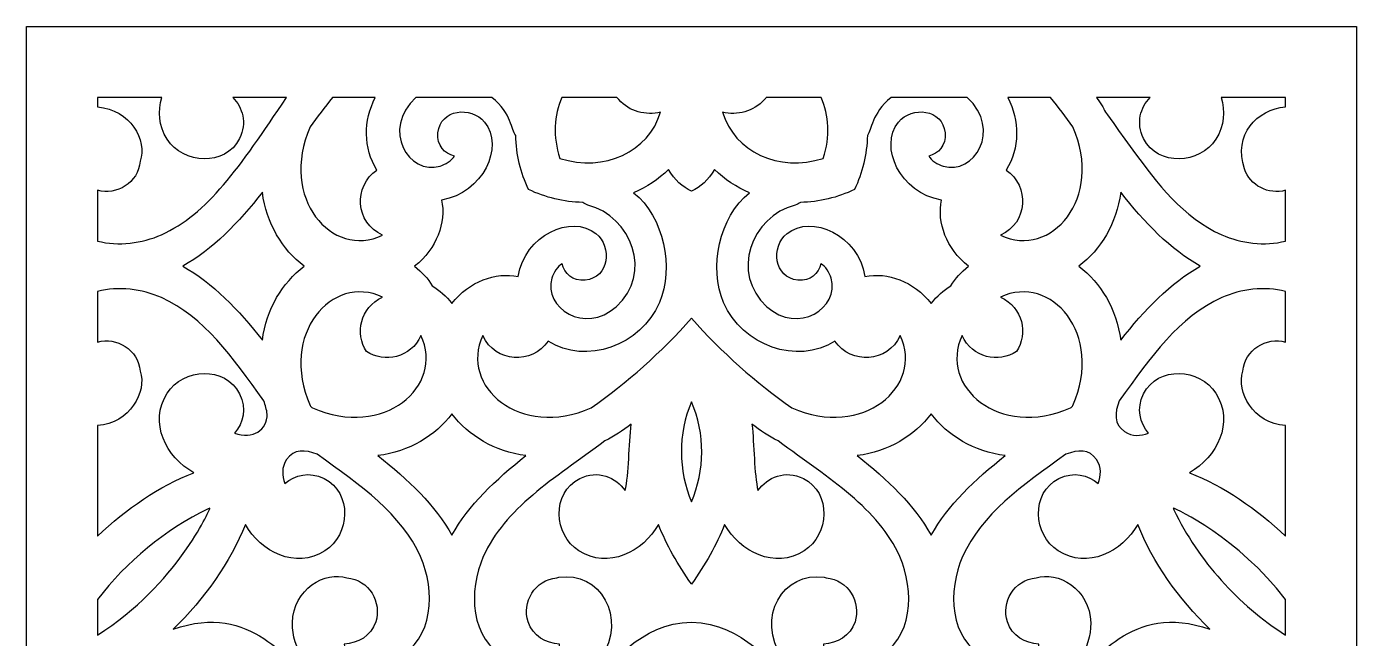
# Model space of a CAD drawing. Header units: millimetres. Extents: x -515 to 516, y -332 to 332.
# Drawn here: x 215.7 to 515.7, y -170.4 to -32.3 of the extents above; entities that cross this region are included whole.
import ezdxf

# ---------------------------------------------------------------- set-up
doc = ezdxf.new("R2010")
doc.units = ezdxf.units.MM
doc.header["$MEASUREMENT"] = 0
doc.layers.add('layer 1', color=7, linetype='Continuous')

msp = doc.modelspace()

# ---------------------------------------------------------------- linework, layer by layer
at = {"layer": 'layer 1'}
for points, knots in [([(515.6899, -332.3167), (515.6899, -332.3167), (515.6899, -32.3183), (515.6899, -32.3183), (515.6899, -32.3183), (515.6899, -32.3183), (215.7091, -32.3183), (215.7091, -32.3183), (215.7091, -32.3183), (215.7091, -45.7305), (215.7091, -320.7667), (215.7091, -332.3167), (215.7091, -332.3167), (215.7091, -332.3167), (515.6899, -332.3167), (515.6899, -332.3167)], [0, 0, 0, 0, 0.2, 0.2, 0.2, 0.2, 0.4, 0.4, 0.4, 0.4, 0.6, 0.6, 0.6, 0.6, 1, 1, 1, 1]), ([(499.7058, -48.32), (499.7058, -48.32), (499.7058, -50.4337), (499.7058, -50.4337), (499.7058, -50.4337), (493.2179, -50.9342), (487.932, -56.762), (490.4133, -64.3857), (490.4133, -64.3857), (491.6434, -68.1815), (495.9241, -70.3295), (499.7058, -69.2611), (499.7058, -69.2611), (499.7058, -69.2611), (499.7058, -80.6947), (499.7058, -80.6947), (499.7058, -80.6947), (495.0314, -81.9402), (489.5979, -81.1993), (485.3031, -79.2902), (485.3031, -79.2902), (476.6784, -75.4559), (470.6615, -67.6697), (465.2772, -60.2055), (465.2772, -60.2055), (454.6844, -45.526), (461.2355, -54.5148), (457.0883, -48.32), (457.0883, -48.32), (457.0883, -48.32), (469.1924, -48.32), (469.1924, -48.32), (469.1924, -48.32), (466.9361, -50.5602), (465.945, -54.0741), (467.6671, -57.5521), (467.6671, -57.5521), (470.8513, -63.9872), (480.4039, -63.3588), (483.9887, -57.7425), (483.9887, -57.7425), (485.9428, -54.6772), (486.1255, -51.3538), (485.1626, -48.32), (485.1626, -48.32), (485.1626, -48.32), (499.7058, -48.32), (499.7058, -48.32)], [0, 0, 0, 0, 0.07692308, 0.07692308, 0.07692308, 0.07692308, 0.15384615, 0.15384615, 0.15384615, 0.15384615, 0.23076923, 0.23076923, 0.23076923, 0.23076923, 0.30769231, 0.30769231, 0.30769231, 0.30769231, 0.38461538, 0.38461538, 0.38461538, 0.38461538, 0.46153846, 0.46153846, 0.46153846, 0.46153846, 0.53846154, 0.53846154, 0.53846154, 0.53846154, 0.61538462, 0.61538462, 0.61538462, 0.61538462, 0.69230769, 0.69230769, 0.69230769, 0.69230769, 0.76923077, 0.76923077, 0.76923077, 0.76923077, 0.84615385, 0.84615385, 0.84615385, 0.84615385, 1, 1, 1, 1]), ([(231.7074, -48.32), (231.7074, -48.32), (246.2506, -48.32), (246.2506, -48.32), (246.2506, -48.32), (245.2876, -51.3538), (245.4703, -54.6772), (247.4244, -57.7425), (247.4244, -57.7425), (251.0163, -63.3588), (260.5618, -63.9872), (263.746, -57.5521), (263.746, -57.5521), (265.4611, -54.0741), (264.477, -50.5602), (262.2207, -48.32), (262.2207, -48.32), (262.2207, -48.32), (274.3318, -48.32), (274.3318, -48.32), (274.3318, -48.32), (263.7249, -64.139), (256.5201, -74.6623), (246.11, -79.2902), (246.11, -79.2902), (241.8222, -81.1993), (236.3817, -81.9402), (231.7074, -80.6947), (231.7074, -80.6947), (231.7074, -80.6947), (231.7074, -69.2611), (231.7074, -69.2611), (231.7074, -69.2611), (235.974, -70.468), (240.9436, -67.5819), (241.3302, -62.703), (241.3302, -62.703), (242.9117, -58.0075), (239.1582, -51.0044), (231.7074, -50.4337), (231.7074, -50.4337), (231.7074, -50.4337), (231.7074, -48.32), (231.7074, -48.32)], [0, 0, 0, 0, 0.08333333, 0.08333333, 0.08333333, 0.08333333, 0.16666667, 0.16666667, 0.16666667, 0.16666667, 0.25, 0.25, 0.25, 0.25, 0.33333333, 0.33333333, 0.33333333, 0.33333333, 0.41666667, 0.41666667, 0.41666667, 0.41666667, 0.5, 0.5, 0.5, 0.5, 0.58333333, 0.58333333, 0.58333333, 0.58333333, 0.66666667, 0.66666667, 0.66666667, 0.66666667, 0.75, 0.75, 0.75, 0.75, 0.83333333, 0.83333333, 0.83333333, 0.83333333, 1, 1, 1, 1]), ([(294.3296, -48.32), (291.7499, -53.5166), (291.5882, -59.7606), (294.7373, -64.6824), (294.7373, -64.6824), (289.4725, -68.3087), (289.7396, -76.5496), (296.0166, -79.4034), (296.0166, -79.4034), (284.524, -84.7905), (272.6729, -71.0071), (279.6739, -54.9421), (279.6739, -54.9421), (281.2555, -52.716), (282.9495, -50.5075), (284.7068, -48.32), (284.7068, -48.32), (284.7068, -48.32), (294.3296, -48.32), (294.3296, -48.32)], [0, 0, 0, 0, 0.16666667, 0.16666667, 0.16666667, 0.16666667, 0.33333333, 0.33333333, 0.33333333, 0.33333333, 0.5, 0.5, 0.5, 0.5, 0.66666667, 0.66666667, 0.66666667, 0.66666667, 1, 1, 1, 1]), ([(320.6746, -48.32), (325.2084, -52.0314), (324.9905, -55.6437), (326.0449, -56.8787), (326.0449, -56.8787), (326.1363, -61.1474), (327.1414, -65.303), (328.9479, -69.0812), (328.9479, -69.0812), (332.7225, -70.8841), (336.8837, -71.8928), (341.1504, -71.9807), (341.1504, -71.9807), (341.4597, -72.2492), (341.8463, -72.4643), (342.3383, -72.5915), (342.3383, -72.5915), (352.2072, -75.1206), (357.0291, -88.0288), (348.7278, -95.5148), (348.7278, -95.5148), (341.7127, -101.8403), (332.1461, -95.8002), (334.2267, -89.0522), (334.2267, -89.0522), (334.5571, -87.9866), (335.5131, -86.3214), (336.5042, -85.8097), (336.5042, -85.8097), (337.0384, -88.0112), (338.8519, -89.7889), (341.7338, -89.5141), (341.7338, -89.5141), (347.1603, -89.0023), (347.821, -82.014), (344.1518, -79.0259), (344.1518, -79.0259), (338.6199, -74.514), (328.0974, -79.3577), (326.5791, -88.6959), (326.5791, -88.6959), (321.476, -87.6724), (315.6137, -89.7573), (311.6493, -94.7774), (311.6493, -94.7774), (310.3489, -93.1333), (308.8517, -91.8034), (307.235, -90.7948), (307.235, -90.7948), (306.2228, -89.1788), (304.8943, -87.676), (303.2495, -86.3777), (303.2495, -86.3777), (308.2683, -82.4126), (310.3559, -76.5531), (309.3297, -71.4479), (309.3297, -71.4479), (318.6714, -69.9282), (323.5144, -59.4084), (319.0017, -53.8695), (319.0017, -53.8695), (316.0144, -50.2038), (309.0274, -50.8709), (308.5073, -56.2931), (308.5073, -56.2931), (308.2402, -59.1751), (310.0115, -60.9886), (312.2186, -61.5214), (312.2186, -61.5214), (311.7055, -62.516), (310.0396, -63.472), (308.9782, -63.8002), (308.9782, -63.8002), (301.9913, -65.9518), (295.5597, -55.5277), (303.5377, -48.32), (303.5377, -48.32), (303.5377, -48.32), (320.6746, -48.32), (320.6746, -48.32)], [0, 0, 0, 0, 0.04761905, 0.04761905, 0.04761905, 0.04761905, 0.0952381, 0.0952381, 0.0952381, 0.0952381, 0.14285714, 0.14285714, 0.14285714, 0.14285714, 0.19047619, 0.19047619, 0.19047619, 0.19047619, 0.23809524, 0.23809524, 0.23809524, 0.23809524, 0.28571429, 0.28571429, 0.28571429, 0.28571429, 0.33333333, 0.33333333, 0.33333333, 0.33333333, 0.38095238, 0.38095238, 0.38095238, 0.38095238, 0.42857143, 0.42857143, 0.42857143, 0.42857143, 0.47619048, 0.47619048, 0.47619048, 0.47619048, 0.52380952, 0.52380952, 0.52380952, 0.52380952, 0.57142857, 0.57142857, 0.57142857, 0.57142857, 0.61904762, 0.61904762, 0.61904762, 0.61904762, 0.66666667, 0.66666667, 0.66666667, 0.66666667, 0.71428571, 0.71428571, 0.71428571, 0.71428571, 0.76190476, 0.76190476, 0.76190476, 0.76190476, 0.80952381, 0.80952381, 0.80952381, 0.80952381, 0.85714286, 0.85714286, 0.85714286, 0.85714286, 0.9047619, 0.9047619, 0.9047619, 0.9047619, 1, 1, 1, 1]), ([(348.8402, -48.32), (348.8402, -48.32), (349.3182, -48.8036), (349.3182, -48.8036), (349.3182, -48.8036), (351.7222, -51.5654), (355.3984, -52.4194), (358.7302, -51.6188), (358.7302, -51.6188), (356.031, -60.505), (346.0848, -65.3171), (335.984, -62.0429), (335.984, -62.0429), (334.4025, -57.164), (334.7188, -52.3273), (336.462, -48.32), (336.462, -48.32), (336.462, -48.32), (348.8402, -48.32), (348.8402, -48.32)], [0, 0, 0, 0, 0.16666667, 0.16666667, 0.16666667, 0.16666667, 0.33333333, 0.33333333, 0.33333333, 0.33333333, 0.5, 0.5, 0.5, 0.5, 0.66666667, 0.66666667, 0.66666667, 0.66666667, 1, 1, 1, 1]), ([(394.9511, -48.32), (396.6943, -52.3273), (397.0106, -57.164), (395.4291, -62.0429), (395.4291, -62.0429), (385.3353, -65.3171), (375.3821, -60.505), (372.6829, -51.6188), (372.6829, -51.6188), (376.078, -52.4335), (379.6558, -51.5583), (382.1371, -48.7537), (382.1371, -48.7537), (382.4323, -48.4965), (382.3269, -48.5632), (382.5729, -48.32), (382.5729, -48.32), (382.5729, -48.32), (394.9511, -48.32), (394.9511, -48.32)], [0, 0, 0, 0, 0.16666667, 0.16666667, 0.16666667, 0.16666667, 0.33333333, 0.33333333, 0.33333333, 0.33333333, 0.5, 0.5, 0.5, 0.5, 0.66666667, 0.66666667, 0.66666667, 0.66666667, 1, 1, 1, 1]), ([(405.3682, -56.8787), (406.4226, -55.6507), (406.2188, -52.0173), (410.7314, -48.32), (410.7314, -48.32), (410.7314, -48.32), (427.8824, -48.32), (427.8824, -48.32), (427.8824, -48.32), (435.8394, -55.5171), (429.4429, -65.9589), (422.4349, -63.8002), (422.4349, -63.8002), (421.3735, -63.472), (419.7076, -62.516), (419.2015, -61.5214), (419.2015, -61.5214), (421.4016, -60.9886), (423.18, -59.1751), (422.8988, -56.2931), (422.8988, -56.2931), (422.3927, -50.8709), (415.3988, -50.2038), (412.4114, -53.8695), (412.4114, -53.8695), (407.8987, -59.4084), (412.7488, -69.9282), (422.0834, -71.4479), (422.0834, -71.4479), (421.0642, -76.5531), (423.1448, -82.4126), (428.1636, -86.3777), (428.1636, -86.3777), (426.5188, -87.676), (425.1903, -89.1788), (424.1851, -90.7948), (424.1851, -90.7948), (422.5684, -91.8034), (421.0642, -93.1333), (419.7638, -94.7774), (419.7638, -94.7774), (415.7994, -89.7573), (409.9442, -87.6724), (404.834, -88.6959), (404.834, -88.6959), (403.3157, -79.3577), (392.7932, -74.514), (387.2543, -79.0259), (387.2543, -79.0259), (383.5921, -82.014), (384.2599, -89.0023), (389.6793, -89.5141), (389.6793, -89.5141), (392.5612, -89.7889), (394.3747, -88.0112), (394.9089, -85.8097), (394.9089, -85.8097), (395.9071, -86.3214), (396.863, -87.9866), (397.1864, -89.0522), (397.1864, -89.0522), (399.267, -95.8002), (389.7004, -101.8403), (382.6924, -95.5148), (382.6924, -95.5148), (374.391, -88.0288), (379.213, -75.1206), (389.0748, -72.5915), (389.0748, -72.5915), (389.5668, -72.4643), (389.9534, -72.2492), (390.2697, -71.9807), (390.2697, -71.9807), (394.5364, -71.8928), (398.6906, -70.8841), (402.4723, -69.0812), (402.4723, -69.0812), (404.2717, -65.303), (405.2839, -61.1474), (405.3682, -56.8787)], [0, 0, 0, 0, 0.04761905, 0.04761905, 0.04761905, 0.04761905, 0.0952381, 0.0952381, 0.0952381, 0.0952381, 0.14285714, 0.14285714, 0.14285714, 0.14285714, 0.19047619, 0.19047619, 0.19047619, 0.19047619, 0.23809524, 0.23809524, 0.23809524, 0.23809524, 0.28571429, 0.28571429, 0.28571429, 0.28571429, 0.33333333, 0.33333333, 0.33333333, 0.33333333, 0.38095238, 0.38095238, 0.38095238, 0.38095238, 0.42857143, 0.42857143, 0.42857143, 0.42857143, 0.47619048, 0.47619048, 0.47619048, 0.47619048, 0.52380952, 0.52380952, 0.52380952, 0.52380952, 0.57142857, 0.57142857, 0.57142857, 0.57142857, 0.61904762, 0.61904762, 0.61904762, 0.61904762, 0.66666667, 0.66666667, 0.66666667, 0.66666667, 0.71428571, 0.71428571, 0.71428571, 0.71428571, 0.76190476, 0.76190476, 0.76190476, 0.76190476, 0.80952381, 0.80952381, 0.80952381, 0.80952381, 0.85714286, 0.85714286, 0.85714286, 0.85714286, 0.9047619, 0.9047619, 0.9047619, 0.9047619, 1, 1, 1, 1]), ([(451.7462, -54.9421), (458.7472, -71.0071), (446.8891, -84.7905), (435.3965, -79.4034), (435.3965, -79.4034), (441.6735, -76.5496), (441.9406, -68.3087), (436.6758, -64.6824), (436.6758, -64.6824), (439.8319, -59.7606), (439.6632, -53.5166), (437.0906, -48.32), (437.0906, -48.32), (437.0906, -48.32), (446.7064, -48.32), (446.7064, -48.32), (446.7064, -48.32), (448.4636, -50.5075), (450.1647, -52.716), (451.7462, -54.9421)], [0, 0, 0, 0, 0.16666667, 0.16666667, 0.16666667, 0.16666667, 0.33333333, 0.33333333, 0.33333333, 0.33333333, 0.5, 0.5, 0.5, 0.5, 0.66666667, 0.66666667, 0.66666667, 0.66666667, 1, 1, 1, 1]), ([(365.703, -69.4832), (365.703, -69.4832), (365.703, -69.4868), (365.703, -69.4868), (365.703, -69.4868), (365.703, -69.4868), (365.703, -69.4868), (365.703, -69.4868), (365.703, -69.4868), (365.703, -69.4868), (365.703, -69.4868), (365.7101, -69.4868), (365.7101, -69.4868), (365.7101, -69.4868), (365.7101, -69.4832), (365.7101, -69.4832), (365.7101, -69.4832), (367.7063, -68.5273), (369.548, -66.8972), (370.8835, -64.5551), (370.8835, -64.5551), (373.1961, -66.8305), (375.832, -68.573), (378.7842, -69.8291), (378.7842, -69.8291), (371.9308, -75.2127), (369.6253, -86.805), (372.936, -94.5764), (372.936, -94.5764), (377.1042, -104.3272), (389.5668, -108.7337), (398.065, -103.2897), (398.065, -103.2897), (401.6991, -108.5538), (409.9372, -108.2853), (412.791, -102.0097), (412.791, -102.0097), (418.1753, -113.503), (404.3982, -125.3561), (388.3297, -118.3573), (388.3297, -118.3573), (380.3447, -112.67), (372.458, -105.823), (365.7101, -98.1113), (365.7101, -98.1113), (365.7101, -98.1113), (365.7101, -98.1113), (365.7101, -98.1113), (365.7101, -98.1113), (365.7101, -98.1113), (365.703, -98.1113), (365.703, -98.1113), (365.703, -98.1113), (365.703, -98.1113), (365.703, -98.1113), (365.703, -98.1113), (365.703, -98.1113), (365.703, -98.1113), (365.703, -98.1149), (365.703, -98.1149), (365.703, -98.1149), (358.9551, -105.823), (351.0755, -112.67), (343.0834, -118.3573), (343.0834, -118.3573), (327.0219, -125.3561), (313.2379, -113.503), (318.6222, -102.0097), (318.6222, -102.0097), (321.476, -108.2853), (329.7211, -108.5538), (333.3481, -103.2897), (333.3481, -103.2897), (341.8463, -108.7337), (354.3159, -104.3272), (358.4771, -94.5764), (358.4771, -94.5764), (361.7949, -86.805), (359.4823, -75.2127), (352.636, -69.8291), (352.636, -69.8291), (355.5811, -68.573), (358.2171, -66.8305), (360.5296, -64.5551), (360.5296, -64.5551), (361.8652, -66.8972), (363.7138, -68.5273), (365.703, -69.4832)], [0, 0, 0, 0, 0.04347826, 0.04347826, 0.04347826, 0.04347826, 0.08695652, 0.08695652, 0.08695652, 0.08695652, 0.13043478, 0.13043478, 0.13043478, 0.13043478, 0.17391304, 0.17391304, 0.17391304, 0.17391304, 0.2173913, 0.2173913, 0.2173913, 0.2173913, 0.26086957, 0.26086957, 0.26086957, 0.26086957, 0.30434783, 0.30434783, 0.30434783, 0.30434783, 0.34782609, 0.34782609, 0.34782609, 0.34782609, 0.39130435, 0.39130435, 0.39130435, 0.39130435, 0.43478261, 0.43478261, 0.43478261, 0.43478261, 0.47826087, 0.47826087, 0.47826087, 0.47826087, 0.52173913, 0.52173913, 0.52173913, 0.52173913, 0.56521739, 0.56521739, 0.56521739, 0.56521739, 0.60869565, 0.60869565, 0.60869565, 0.60869565, 0.65217391, 0.65217391, 0.65217391, 0.65217391, 0.69565217, 0.69565217, 0.69565217, 0.69565217, 0.73913043, 0.73913043, 0.73913043, 0.73913043, 0.7826087, 0.7826087, 0.7826087, 0.7826087, 0.82608696, 0.82608696, 0.82608696, 0.82608696, 0.86956522, 0.86956522, 0.86956522, 0.86956522, 0.91304348, 0.91304348, 0.91304348, 0.91304348, 1, 1, 1, 1]), ([(268.9053, -103.0676), (263.5421, -96.2768), (257.6377, -90.0715), (250.939, -86.3777), (250.939, -86.3777), (257.6377, -82.6846), (263.5421, -76.4786), (268.9053, -69.6878), (268.9053, -69.6878), (269.8121, -76.7506), (273.3969, -82.6171), (278.3243, -86.3777), (278.3243, -86.3777), (273.4251, -90.1207), (269.798, -96.0019), (268.9053, -103.0676)], [0, 0, 0, 0, 0.2, 0.2, 0.2, 0.2, 0.4, 0.4, 0.4, 0.4, 0.6, 0.6, 0.6, 0.6, 1, 1, 1, 1]), ([(462.5148, -103.0676), (461.6221, -96.0019), (457.9951, -90.1207), (453.0958, -86.3777), (453.0958, -86.3777), (458.0162, -82.6171), (461.608, -76.7506), (462.5148, -69.6878), (462.5148, -69.6878), (467.871, -76.4786), (473.7824, -82.6846), (480.4812, -86.3777), (480.4812, -86.3777), (473.7824, -90.0715), (467.871, -96.2768), (462.5148, -103.0676)], [0, 0, 0, 0, 0.2, 0.2, 0.2, 0.2, 0.4, 0.4, 0.4, 0.4, 0.6, 0.6, 0.6, 0.6, 1, 1, 1, 1]), ([(292.3825, -105.643), (296.4524, -108.2501), (302.3498, -107.1177), (304.6764, -102.0097), (304.6764, -102.0097), (310.0396, -113.4566), (296.3259, -125.3772), (280.2152, -118.3573), (280.2152, -118.3573), (280.1097, -118.2835), (280.0043, -118.2054), (279.8989, -118.1309), (279.8989, -118.1309), (279.8215, -118.0255), (279.7442, -117.9193), (279.6739, -117.8139), (279.6739, -117.8139), (272.6519, -101.7025), (284.5732, -87.9866), (296.0166, -93.3526), (296.0166, -93.3526), (290.9135, -95.6772), (289.7747, -101.5753), (292.3825, -105.643)], [0, 0, 0, 0, 0.14285714, 0.14285714, 0.14285714, 0.14285714, 0.28571429, 0.28571429, 0.28571429, 0.28571429, 0.42857143, 0.42857143, 0.42857143, 0.42857143, 0.57142857, 0.57142857, 0.57142857, 0.57142857, 0.71428571, 0.71428571, 0.71428571, 0.71428571, 1, 1, 1, 1]), ([(451.7462, -117.8139), (451.6689, -117.9193), (451.5916, -118.0255), (451.5213, -118.1309), (451.5213, -118.1309), (451.4159, -118.2054), (451.3104, -118.2835), (451.205, -118.3573), (451.205, -118.3573), (435.0873, -125.3772), (421.3735, -113.4566), (426.7437, -102.0097), (426.7437, -102.0097), (429.0633, -107.1177), (434.9607, -108.2501), (439.0306, -105.643), (439.0306, -105.643), (441.6314, -101.5753), (440.5067, -95.6772), (435.3965, -93.3526), (435.3965, -93.3526), (446.8469, -87.9866), (458.7683, -101.7025), (451.7462, -117.8139)], [0, 0, 0, 0, 0.14285714, 0.14285714, 0.14285714, 0.14285714, 0.28571429, 0.28571429, 0.28571429, 0.28571429, 0.42857143, 0.42857143, 0.42857143, 0.42857143, 0.57142857, 0.57142857, 0.57142857, 0.57142857, 0.71428571, 0.71428571, 0.71428571, 0.71428571, 1, 1, 1, 1]), ([(269.2076, -116.7624), (269.5801, -117.726), (269.8543, -118.7453), (269.9949, -119.7575), (269.9949, -119.7575), (270.023, -123.2643), (266.7826, -125.5993), (262.6073, -124.0473), (262.6073, -124.0473), (264.5895, -121.8001), (265.3697, -118.4803), (263.746, -115.2033), (263.746, -115.2033), (260.5618, -108.7689), (251.0163, -109.3966), (247.4244, -115.0128), (247.4244, -115.0128), (243.1929, -121.6483), (247.1995, -129.5152), (253.4062, -132.9693), (253.4062, -132.9693), (245.6039, -136.0523), (238.1882, -141.069), (231.7074, -147.3235), (231.7074, -147.3235), (231.7074, -147.3235), (231.7074, -122.3153), (231.7074, -122.3153), (231.7074, -122.3153), (239.0176, -121.8563), (242.9117, -114.7373), (241.3302, -110.0531), (241.3302, -110.0531), (240.9436, -105.1875), (235.9811, -102.2916), (231.7074, -103.4984), (231.7074, -103.4984), (231.7074, -103.4984), (231.7074, -92.0607), (231.7074, -92.0607), (231.7074, -92.0607), (236.3817, -90.8158), (241.8222, -91.5567), (246.117, -93.4651), (246.117, -93.4651), (255.7539, -97.7515), (262.0731, -106.8141), (269.2076, -116.7624)], [0, 0, 0, 0, 0.07692308, 0.07692308, 0.07692308, 0.07692308, 0.15384615, 0.15384615, 0.15384615, 0.15384615, 0.23076923, 0.23076923, 0.23076923, 0.23076923, 0.30769231, 0.30769231, 0.30769231, 0.30769231, 0.38461538, 0.38461538, 0.38461538, 0.38461538, 0.46153846, 0.46153846, 0.46153846, 0.46153846, 0.53846154, 0.53846154, 0.53846154, 0.53846154, 0.61538462, 0.61538462, 0.61538462, 0.61538462, 0.69230769, 0.69230769, 0.69230769, 0.69230769, 0.76923077, 0.76923077, 0.76923077, 0.76923077, 0.84615385, 0.84615385, 0.84615385, 0.84615385, 1, 1, 1, 1]), ([(499.7058, -103.4984), (495.4321, -102.2916), (490.4695, -105.1875), (490.0829, -110.0531), (490.0829, -110.0531), (488.5014, -114.7373), (492.4025, -121.8528), (499.7058, -122.3153), (499.7058, -122.3153), (499.7058, -122.3153), (499.7058, -147.3199), (499.7058, -147.3199), (499.7058, -147.3199), (493.2179, -141.0655), (485.8092, -136.0523), (478.0069, -132.9693), (478.0069, -132.9693), (484.2136, -129.5152), (488.2272, -121.6483), (483.9887, -115.0128), (483.9887, -115.0128), (480.4039, -109.3966), (470.8513, -108.7689), (467.6671, -115.2033), (467.6671, -115.2033), (466.0504, -118.4803), (466.8236, -121.8001), (468.8058, -124.0473), (468.8058, -124.0473), (467.0205, -124.7109), (465.1085, -124.8339), (463.4075, -123.6909), (463.4075, -123.6909), (460.9262, -122.0328), (461.1652, -119.4475), (462.2055, -116.7624), (462.2055, -116.7624), (469.3471, -106.8141), (475.6662, -97.7515), (485.3031, -93.4651), (485.3031, -93.4651), (489.5979, -91.5567), (495.0314, -90.8158), (499.7058, -92.0607), (499.7058, -92.0607), (499.7058, -92.0607), (499.7058, -103.4984), (499.7058, -103.4984)], [0, 0, 0, 0, 0.07692308, 0.07692308, 0.07692308, 0.07692308, 0.15384615, 0.15384615, 0.15384615, 0.15384615, 0.23076923, 0.23076923, 0.23076923, 0.23076923, 0.30769231, 0.30769231, 0.30769231, 0.30769231, 0.38461538, 0.38461538, 0.38461538, 0.38461538, 0.46153846, 0.46153846, 0.46153846, 0.46153846, 0.53846154, 0.53846154, 0.53846154, 0.53846154, 0.61538462, 0.61538462, 0.61538462, 0.61538462, 0.69230769, 0.69230769, 0.69230769, 0.69230769, 0.76923077, 0.76923077, 0.76923077, 0.76923077, 0.84615385, 0.84615385, 0.84615385, 0.84615385, 1, 1, 1, 1]), ([(365.703, -116.9493), (368.831, -124.2807), (368.7115, -132.4365), (365.703, -139.5767), (365.703, -139.5767), (362.7086, -132.4365), (362.5821, -124.2807), (365.703, -116.9493)], [0, 0, 0, 0, 0.33333333, 0.33333333, 0.33333333, 0.33333333, 1, 1, 1, 1]), ([(311.6493, -147.0908), (307.959, -140.3914), (301.7453, -134.4862), (294.9622, -129.1237), (294.9622, -129.1237), (302.0265, -128.231), (307.9098, -124.6047), (311.6493, -119.7047), (311.6493, -119.7047), (315.4099, -124.6293), (321.2792, -128.217), (328.3364, -129.1237), (328.3364, -129.1237), (321.5463, -134.4862), (315.3466, -140.3914), (311.6493, -147.0908)], [0, 0, 0, 0, 0.2, 0.2, 0.2, 0.2, 0.4, 0.4, 0.4, 0.4, 0.6, 0.6, 0.6, 0.6, 1, 1, 1, 1]), ([(419.7638, -147.0908), (416.0736, -140.3914), (409.8669, -134.4862), (403.0768, -129.1237), (403.0768, -129.1237), (410.141, -128.217), (416.0033, -124.6293), (419.7638, -119.7047), (419.7638, -119.7047), (423.5103, -124.6047), (429.3867, -128.231), (436.4579, -129.1237), (436.4579, -129.1237), (429.6678, -134.4862), (423.4611, -140.3914), (419.7638, -147.0908)], [0, 0, 0, 0, 0.2, 0.2, 0.2, 0.2, 0.4, 0.4, 0.4, 0.4, 0.6, 0.6, 0.6, 0.6, 1, 1, 1, 1]), ([(340.2858, -150.6011), (346.9213, -154.8376), (354.7869, -150.8268), (358.2381, -144.6215), (358.2381, -144.6215), (360.0868, -149.2853), (362.6313, -153.8078), (365.703, -158.0801), (365.703, -158.0801), (365.703, -158.0801), (365.703, -158.0836), (365.703, -158.0836), (365.703, -158.0836), (365.703, -158.0836), (365.703, -158.0836), (365.703, -158.0836), (365.703, -158.0836), (365.703, -158.0836), (365.7101, -158.0836), (365.7101, -158.0836), (365.7101, -158.0836), (365.7101, -158.0836), (365.7101, -158.0836), (365.7101, -158.0836), (365.7101, -158.0836), (368.7818, -153.8078), (371.3263, -149.2853), (373.175, -144.6215), (373.175, -144.6215), (376.6263, -150.8268), (384.4918, -154.8376), (391.1343, -150.6011), (391.1343, -150.6011), (396.7506, -147.0135), (397.3762, -137.4637), (390.9375, -134.2817), (390.9375, -134.2817), (386.8817, -132.2742), (382.7627, -133.9429), (380.6891, -137.0223), (380.6891, -137.0223), (379.8175, -133.2969), (379.8596, -126.5701), (379.3395, -122.0047), (379.3395, -122.0047), (381.1881, -123.4583), (383.1633, -124.7425), (385.2299, -125.8116), (385.2299, -125.8116), (397.0598, -134.5179), (407.8425, -141.0444), (412.6785, -151.9135), (412.6785, -151.9135), (416.0454, -159.4873), (415.7854, -170.6319), (407.3786, -174.8543), (407.3786, -174.8543), (403.7094, -176.696), (398.8031, -176.7522), (395.647, -173.8632), (395.647, -173.8632), (395.5205, -173.7465), (395.401, -173.62), (395.2885, -173.4963), (395.2885, -173.4963), (395.4994, -172.9424), (395.5837, -172.3077), (395.4572, -171.6195), (395.4572, -171.6195), (398.5781, -171.5169), (401.5374, -169.7885), (402.5847, -166.6275), (402.5847, -166.6275), (404.0187, -162.299), (401.0805, -157.089), (396.0898, -156.6968), (396.0898, -156.6968), (395.9493, -156.6476), (395.7946, -156.6019), (395.6259, -156.5738), (395.6259, -156.5738), (386.474, -155.0674), (380.0635, -165.6504), (386.2069, -174.8051), (386.2069, -174.8051), (386.9379, -176.7768), (388.0837, -178.5551), (389.5317, -180.0861), (389.5317, -180.0861), (383.6694, -176.9813), (377.5963, -166.825), (365.7101, -166.709), (365.7101, -166.709), (354.0137, -166.709), (347.6664, -177.0242), (341.8814, -180.0861), (341.8814, -180.0861), (343.3294, -178.5551), (344.4752, -176.7768), (345.2132, -174.8051), (345.2132, -174.8051), (351.3567, -165.6504), (344.9391, -155.0674), (335.7872, -156.5738), (335.7872, -156.5738), (335.6185, -156.6019), (335.4709, -156.6476), (335.3233, -156.6968), (335.3233, -156.6968), (330.3467, -157.0848), (327.3945, -162.2884), (328.8354, -166.6275), (328.8354, -166.6275), (329.8828, -169.7885), (332.835, -171.5169), (335.9559, -171.6195), (335.9559, -171.6195), (335.8294, -172.3077), (335.9137, -172.9424), (336.1316, -173.4963), (336.1316, -173.4963), (333.0529, -176.717), (327.9146, -176.8014), (324.0346, -174.8543), (324.0346, -174.8543), (315.6278, -170.6319), (315.3677, -159.4873), (318.7346, -151.9135), (318.7346, -151.9135), (323.5847, -141.0092), (334.4517, -134.444), (346.1832, -125.8116), (346.1832, -125.8116), (348.2568, -124.7425), (350.225, -123.4583), (352.0807, -122.0047), (352.0807, -122.0047), (351.5535, -126.5701), (351.5956, -133.2969), (350.724, -137.0223), (350.724, -137.0223), (348.6575, -133.9429), (344.5384, -132.2742), (340.4756, -134.2817), (340.4756, -134.2817), (334.044, -137.4637), (334.6696, -147.0135), (340.2858, -150.6011)], [0, 0, 0, 0, 0.02631579, 0.02631579, 0.02631579, 0.02631579, 0.05263158, 0.05263158, 0.05263158, 0.05263158, 0.07894737, 0.07894737, 0.07894737, 0.07894737, 0.10526316, 0.10526316, 0.10526316, 0.10526316, 0.13157895, 0.13157895, 0.13157895, 0.13157895, 0.15789474, 0.15789474, 0.15789474, 0.15789474, 0.18421053, 0.18421053, 0.18421053, 0.18421053, 0.21052632, 0.21052632, 0.21052632, 0.21052632, 0.23684211, 0.23684211, 0.23684211, 0.23684211, 0.26315789, 0.26315789, 0.26315789, 0.26315789, 0.28947368, 0.28947368, 0.28947368, 0.28947368, 0.31578947, 0.31578947, 0.31578947, 0.31578947, 0.34210526, 0.34210526, 0.34210526, 0.34210526, 0.36842105, 0.36842105, 0.36842105, 0.36842105, 0.39473684, 0.39473684, 0.39473684, 0.39473684, 0.42105263, 0.42105263, 0.42105263, 0.42105263, 0.44736842, 0.44736842, 0.44736842, 0.44736842, 0.47368421, 0.47368421, 0.47368421, 0.47368421, 0.5, 0.5, 0.5, 0.5, 0.52631579, 0.52631579, 0.52631579, 0.52631579, 0.55263158, 0.55263158, 0.55263158, 0.55263158, 0.57894737, 0.57894737, 0.57894737, 0.57894737, 0.60526316, 0.60526316, 0.60526316, 0.60526316, 0.63157895, 0.63157895, 0.63157895, 0.63157895, 0.65789474, 0.65789474, 0.65789474, 0.65789474, 0.68421053, 0.68421053, 0.68421053, 0.68421053, 0.71052632, 0.71052632, 0.71052632, 0.71052632, 0.73684211, 0.73684211, 0.73684211, 0.73684211, 0.76315789, 0.76315789, 0.76315789, 0.76315789, 0.78947368, 0.78947368, 0.78947368, 0.78947368, 0.81578947, 0.81578947, 0.81578947, 0.81578947, 0.84210526, 0.84210526, 0.84210526, 0.84210526, 0.86842105, 0.86842105, 0.86842105, 0.86842105, 0.89473684, 0.89473684, 0.89473684, 0.89473684, 0.92105263, 0.92105263, 0.92105263, 0.92105263, 0.94736842, 0.94736842, 0.94736842, 0.94736842, 1, 1, 1, 1]), ([(282.823, -134.2817), (279.5474, -132.6587), (276.2297, -133.4382), (273.9804, -135.4176), (273.9804, -135.4176), (273.3196, -133.6322), (273.1931, -131.7203), (274.3388, -130.0164), (274.3388, -130.0164), (275.9907, -127.5366), (278.5844, -127.7798), (281.2625, -128.8166), (281.2625, -128.8166), (291.2087, -135.9574), (300.2762, -142.2752), (304.564, -151.9135), (304.564, -151.9135), (307.9309, -159.4873), (307.6708, -170.6319), (299.264, -174.8543), (299.264, -174.8543), (295.3558, -176.819), (290.2316, -176.696), (287.1669, -173.4963), (287.1669, -173.4963), (287.3848, -172.9389), (287.4692, -172.3077), (287.3427, -171.6195), (287.3427, -171.6195), (290.4566, -171.5169), (293.4158, -169.7885), (294.4631, -166.6275), (294.4631, -166.6275), (295.9041, -162.2884), (292.9589, -157.0918), (287.9753, -156.6968), (287.9753, -156.6968), (283.1814, -155.078), (275.8149, -159.1872), (275.6673, -166.832), (275.6673, -166.832), (275.6111, -169.8876), (276.553, -172.5228), (278.0924, -174.8051), (278.0924, -174.8051), (278.8234, -176.7733), (279.9691, -178.5551), (281.4171, -180.0826), (281.4171, -180.0826), (274.3459, -176.3431), (266.8388, -161.9426), (248.76, -168.2927), (248.76, -168.2927), (255.9296, -161.3641), (261.6583, -153.2223), (265.0604, -144.6215), (265.0604, -144.6215), (268.5117, -150.8268), (276.3773, -154.8376), (283.0127, -150.6011), (283.0127, -150.6011), (288.629, -147.0135), (289.2616, -137.4637), (282.823, -134.2817)], [0, 0, 0, 0, 0.05882353, 0.05882353, 0.05882353, 0.05882353, 0.11764706, 0.11764706, 0.11764706, 0.11764706, 0.17647059, 0.17647059, 0.17647059, 0.17647059, 0.23529412, 0.23529412, 0.23529412, 0.23529412, 0.29411765, 0.29411765, 0.29411765, 0.29411765, 0.35294118, 0.35294118, 0.35294118, 0.35294118, 0.41176471, 0.41176471, 0.41176471, 0.41176471, 0.47058824, 0.47058824, 0.47058824, 0.47058824, 0.52941176, 0.52941176, 0.52941176, 0.52941176, 0.58823529, 0.58823529, 0.58823529, 0.58823529, 0.64705882, 0.64705882, 0.64705882, 0.64705882, 0.70588235, 0.70588235, 0.70588235, 0.70588235, 0.76470588, 0.76470588, 0.76470588, 0.76470588, 0.82352941, 0.82352941, 0.82352941, 0.82352941, 0.88235294, 0.88235294, 0.88235294, 0.88235294, 1, 1, 1, 1]), ([(448.4004, -150.6011), (455.0429, -154.8376), (462.9014, -150.8268), (466.3597, -144.6215), (466.3597, -144.6215), (469.7548, -153.2223), (475.4905, -161.3641), (482.6602, -168.2927), (482.6602, -168.2927), (464.5743, -161.9426), (457.0673, -176.3431), (449.996, -180.0826), (449.996, -180.0826), (451.444, -178.5551), (452.5967, -176.7733), (453.3278, -174.8051), (453.3278, -174.8051), (454.8601, -172.5228), (455.802, -169.8876), (455.7458, -166.832), (455.7458, -166.832), (455.5982, -159.1872), (448.2317, -155.078), (443.4378, -156.6968), (443.4378, -156.6968), (438.4612, -157.0918), (435.509, -162.2884), (436.95, -166.6275), (436.95, -166.6275), (437.9973, -169.7885), (440.9566, -171.5169), (444.0704, -171.6195), (444.0704, -171.6195), (443.951, -172.3077), (444.0283, -172.9389), (444.2462, -173.4963), (444.2462, -173.4963), (441.1885, -176.696), (436.0573, -176.819), (432.1491, -174.8543), (432.1491, -174.8543), (423.7423, -170.6319), (423.4822, -159.4873), (426.8562, -151.9135), (426.8562, -151.9135), (431.1369, -142.2752), (440.2044, -135.9574), (450.1506, -128.8166), (450.1506, -128.8166), (452.8709, -127.7657), (455.4295, -127.5436), (457.0813, -130.0164), (457.0813, -130.0164), (458.22, -131.7203), (458.1005, -133.6322), (457.4328, -135.4176), (457.4328, -135.4176), (455.1905, -133.4382), (451.8657, -132.6587), (448.5902, -134.2817), (448.5902, -134.2817), (442.1585, -137.4637), (442.7841, -147.0135), (448.4004, -150.6011)], [0, 0, 0, 0, 0.05882353, 0.05882353, 0.05882353, 0.05882353, 0.11764706, 0.11764706, 0.11764706, 0.11764706, 0.17647059, 0.17647059, 0.17647059, 0.17647059, 0.23529412, 0.23529412, 0.23529412, 0.23529412, 0.29411765, 0.29411765, 0.29411765, 0.29411765, 0.35294118, 0.35294118, 0.35294118, 0.35294118, 0.41176471, 0.41176471, 0.41176471, 0.41176471, 0.47058824, 0.47058824, 0.47058824, 0.47058824, 0.52941176, 0.52941176, 0.52941176, 0.52941176, 0.58823529, 0.58823529, 0.58823529, 0.58823529, 0.64705882, 0.64705882, 0.64705882, 0.64705882, 0.70588235, 0.70588235, 0.70588235, 0.70588235, 0.76470588, 0.76470588, 0.76470588, 0.76470588, 0.82352941, 0.82352941, 0.82352941, 0.82352941, 0.88235294, 0.88235294, 0.88235294, 0.88235294, 1, 1, 1, 1]), ([(231.7074, -169.6296), (231.7074, -169.6296), (231.7074, -161.5827), (231.7074, -161.5827), (231.7074, -161.5827), (238.3077, -152.9545), (246.7988, -145.9584), (256.6888, -141.1147), (256.6888, -141.1147), (256.8153, -141.0549), (256.9418, -141.0022), (257.0683, -140.9593), (257.0683, -140.9593), (256.8504, -141.6123), (249.6878, -158.0766), (231.7074, -169.6296)], [0, 0, 0, 0, 0.2, 0.2, 0.2, 0.2, 0.4, 0.4, 0.4, 0.4, 0.6, 0.6, 0.6, 0.6, 1, 1, 1, 1]), ([(499.7058, -169.6296), (488.888, -162.6764), (480.2, -152.9784), (474.5064, -141.3403), (474.5064, -141.3403), (474.4432, -141.2138), (474.3869, -141.0865), (474.3448, -140.9593), (474.3448, -140.9593), (475.2094, -141.2489), (488.9091, -147.4542), (499.7058, -161.5827), (499.7058, -161.5827), (499.7058, -161.5827), (499.7058, -169.6296), (499.7058, -169.6296)], [0, 0, 0, 0, 0.2, 0.2, 0.2, 0.2, 0.4, 0.4, 0.4, 0.4, 0.6, 0.6, 0.6, 0.6, 1, 1, 1, 1])]:
    msp.add_open_spline(points, degree=3, knots=knots, dxfattribs=at)

doc.saveas('drawing.dxf')
